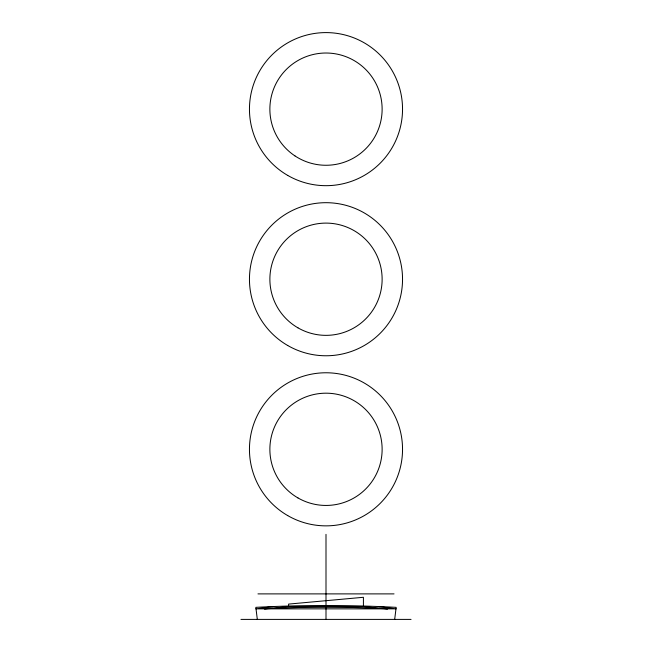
<?xml version="1.0" encoding="UTF-8"?>
<svg xmlns="http://www.w3.org/2000/svg" width="652" height="652" viewBox="0 0 652 652"><rect width="100%" height="100%" fill="white"/><g stroke="black" fill="none" stroke-linecap="round" stroke-linejoin="round"><path stroke-width="0.98" d="M394.68 619.4L396.163 607.346C349.431 604.893 302.569 604.893 255.837 607.346L257.32 619.4M272.846 606.645L255.837 608.854L396.163 608.854L379.154 606.645M257.964 593.89L394.036 593.89M240.955 619.4L411.045 619.4M363.417 606.336L363.417 597.289L288.583 604.094L288.583 606.01M326 534.355L326 619.4M288.583 606.645L264.345 608.854A1136.958 1136.958 0 0 1 387.655 608.854L363.417 606.645L288.583 606.645M287.728 175.421A76.537 76.537 0 0 0 402.537 109.137A76.537 76.537 0 0 0 287.728 42.853A76.537 76.537 0 0 0 287.728 175.421M294.94 155.893A56.129 56.129 0 0 0 382.015 112.666A56.129 56.129 0 0 0 301.045 58.867A56.129 56.129 0 0 0 294.94 155.893M287.728 515.602A76.537 76.537 0 0 0 402.537 449.309A76.537 76.537 0 0 0 287.728 383.026A76.537 76.537 0 0 0 287.728 515.602M297.94 497.924A56.129 56.129 0 0 0 382.129 449.309A56.129 56.129 0 0 0 297.94 400.703A56.129 56.129 0 0 0 297.94 497.924M287.728 345.511A76.537 76.537 0 0 0 402.537 279.227A76.537 76.537 0 0 0 287.728 212.943A76.537 76.537 0 0 0 287.728 345.511M297.94 327.834A56.129 56.129 0 0 0 382.129 279.227A56.129 56.129 0 0 0 297.94 230.621A56.129 56.129 0 0 0 297.94 327.834"/></g></svg>
